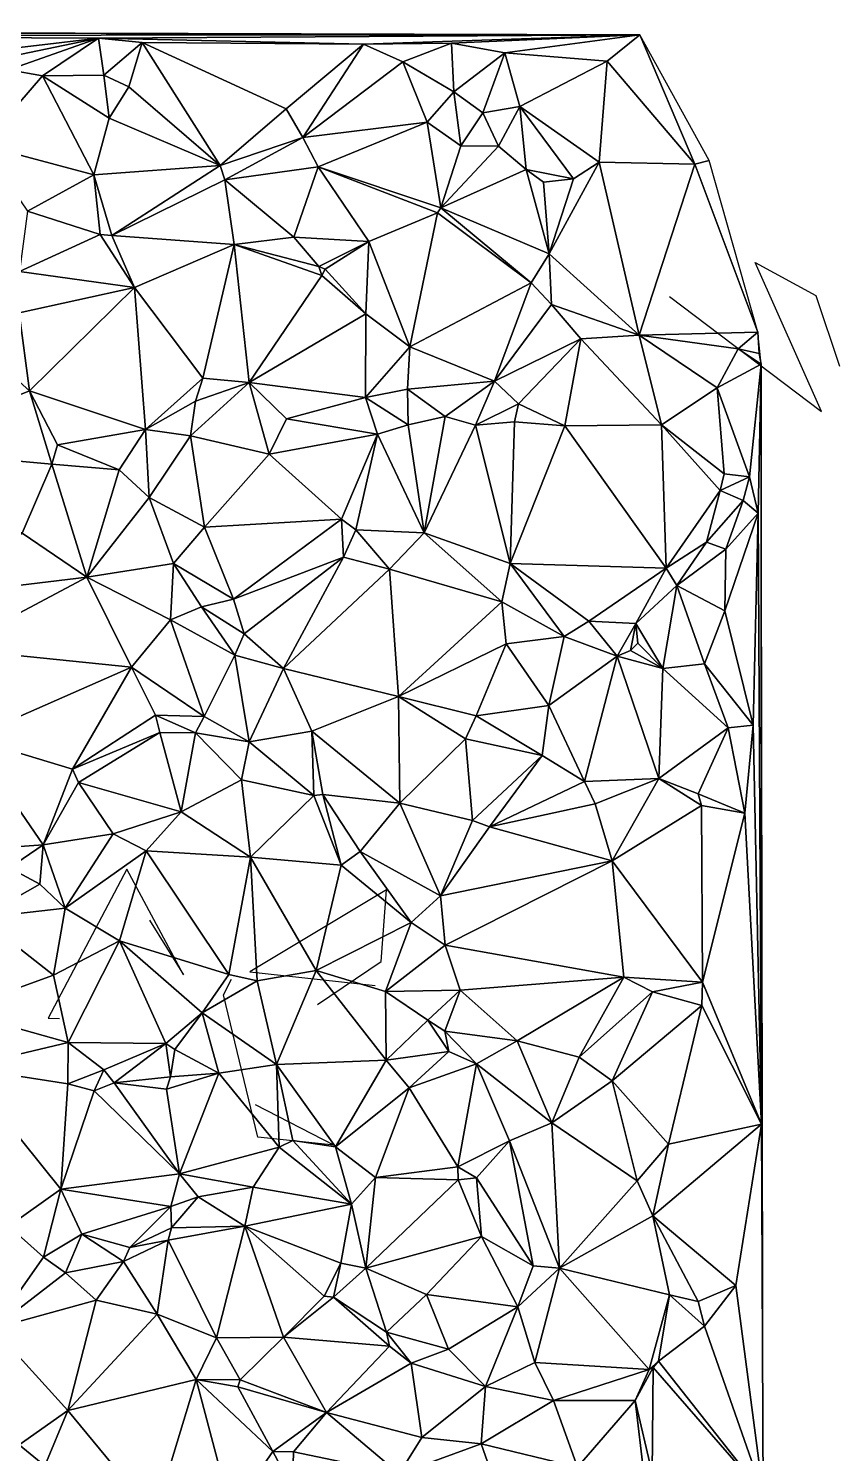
# Model space of a CAD drawing. Header units: metres. Extents: x -15.1 to 15.8, y -15 to 15.
# Drawn here: x 7.21 to 15.81, y -0.12 to 14.99 of the extents above; entities that cross this region are included whole.
import ezdxf

# ---------------------------------------------------------------- set-up
doc = ezdxf.new("R2010")
doc.units = ezdxf.units.M
doc.layers.add('CRACKS', color=1, linetype='Continuous')
doc.layers.add('STREET_MESH', color=7, linetype='Continuous')

msp = doc.modelspace()

# ---------------------------------------------------------------- linework, layer by layer
at = {"layer": 'CRACKS'}
for points in [[(14.003, 12.148, 0.1), (15.615, 10.93, 0.1), (14.912, 12.509, 0.1), (15.556, 12.16, 0.1), (15.807, 11.411, 0.1)], [(8.491, 5.535, 0.1), (8.852, 4.955, 0.1), (8.252, 6.075, 0.1), (7.416, 4.495, 0.1), (7.536, 4.494, 0.1)], [(10.272, 4.643, 0.1), (10.948, 5.097, 0.1), (11.003, 5.858, 0.1), (9.553, 4.989, 0.1), (10.882, 4.843, 0.1)], [(9.613, 3.581, 0.1), (10.449, 3.151, 0.1), (9.639, 3.234, 0.1), (9.276, 4.743, 0.1), (9.362, 4.909, 0.1)]]:
    msp.add_polyline3d(points, dxfattribs=at)
at = {"layer": 'STREET_MESH'}
for points in [[(-9.06, 14.99), (-7.531, 14.976), (13.69, 14.923)], [(-7.531, 14.976), (2.265, 14.917), (13.69, 14.923)], [(2.265, 14.917), (7.95, 14.886), (13.69, 14.923)], [(2.265, 14.917), (5.105, 14.553), (7.95, 14.886)], [(5.105, 14.553), (6.21, 14.526), (7.95, 14.886)], [(6.21, 14.526), (7, 14.55), (7.95, 14.886)], [(7, 14.55), (7.356, 14.488), (7.95, 14.886)], [(7.356, 14.488), (8.005, 14.495), (7.95, 14.886)], [(7.95, 14.886), (10.76, 14.824), (13.69, 14.923)], [(8.413, 14.841), (10.76, 14.824), (7.95, 14.886)], [(8.005, 14.495), (8.413, 14.841), (7.95, 14.886)], [(8.005, 14.495), (8.272, 14.372), (8.413, 14.841)], [(8.413, 14.841), (8.272, 14.372), (9.241, 13.537)], [(8.413, 14.841), (9.941, 14.139), (10.76, 14.824)], [(9.941, 14.139), (8.413, 14.841), (9.241, 13.537)], [(9.941, 14.139), (10.117, 13.835), (10.76, 14.824)], [(10.117, 13.835), (11.176, 14.635), (10.76, 14.824)], [(10.76, 14.824), (11.693, 14.835), (13.69, 14.923)], [(10.76, 14.824), (11.176, 14.635), (11.693, 14.835)], [(11.693, 14.835), (11.176, 14.635), (11.718, 14.318)], [(11.693, 14.835), (12.258, 14.733), (13.69, 14.923)], [(12.258, 14.733), (11.693, 14.835), (11.718, 14.318)], [(12.258, 14.733), (13.343, 14.643), (13.69, 14.923)], [(13.343, 14.643), (14.273, 13.551), (13.69, 14.923)], [(14.273, 13.551), (14.425, 13.591), (13.69, 14.923)], [(12.025, 14.096), (12.258, 14.733), (11.718, 14.318)], [(12.025, 14.096), (12.419, 14.163), (12.258, 14.733)], [(12.258, 14.733), (12.419, 14.163), (13.343, 14.643)], [(7.356, 14.488), (7, 14.55), (6.721, 13.753)], [(11.436, 13.997), (11.176, 14.635), (10.117, 13.835)], [(11.176, 14.635), (11.436, 13.997), (11.718, 14.318)], [(13.343, 14.643), (12.419, 14.163), (13.259, 13.572)], [(13.343, 14.643), (13.259, 13.572), (14.273, 13.551)], [(7.902, 13.438), (7.356, 14.488), (6.721, 13.753)], [(8.005, 14.495), (7.356, 14.488), (8.062, 14.039)], [(8.062, 14.039), (7.356, 14.488), (7.902, 13.438)], [(8.272, 14.372), (8.005, 14.495), (8.062, 14.039)], [(9.241, 13.537), (8.272, 14.372), (8.062, 14.039)], [(11.436, 13.997), (11.791, 13.745), (11.718, 14.318)], [(11.791, 13.745), (12.025, 14.096), (11.718, 14.318)], [(10.117, 13.835), (9.941, 14.139), (9.241, 13.537)], [(12.19, 13.741), (12.025, 14.096), (11.791, 13.745)], [(12.025, 14.096), (12.19, 13.741), (12.419, 14.163)], [(12.419, 14.163), (12.19, 13.741), (12.484, 13.496)], [(12.419, 14.163), (12.987, 13.396), (13.259, 13.572)], [(12.987, 13.396), (12.419, 14.163), (12.484, 13.496)], [(9.241, 13.537), (8.062, 14.039), (7.902, 13.438)], [(11.436, 13.997), (10.117, 13.835), (10.278, 13.523)], [(11.58, 13.09), (11.436, 13.997), (10.278, 13.523)], [(11.791, 13.745), (11.436, 13.997), (11.58, 13.09)], [(7.196, 13.052), (7.902, 13.438), (6.721, 13.753)], [(9.29, 13.384), (10.117, 13.835), (9.241, 13.537)], [(10.117, 13.835), (9.29, 13.384), (10.278, 13.523)], [(12.19, 13.741), (11.791, 13.745), (11.58, 13.09)], [(12.19, 13.741), (11.58, 13.09), (12.484, 13.496)], [(8.09, 12.795), (9.241, 13.537), (7.902, 13.438)], [(8.09, 12.795), (9.29, 13.384), (9.241, 13.537)], [(9.29, 13.384), (10.023, 12.777), (10.278, 13.523)], [(10.023, 12.777), (10.817, 12.732), (10.278, 13.523)], [(11.544, 13.035), (11.58, 13.09), (10.278, 13.523)], [(10.817, 12.732), (11.544, 13.035), (10.278, 13.523)], [(12.484, 13.496), (11.58, 13.09), (12.728, 12.6)], [(12.67, 13.361), (12.484, 13.496), (12.728, 12.6)], [(12.67, 13.361), (12.987, 13.396), (12.484, 13.496)], [(13.259, 13.572), (12.987, 13.396), (12.728, 12.6)], [(13.683, 11.737), (13.259, 13.572), (12.728, 12.6)], [(13.259, 13.572), (13.683, 11.737), (14.273, 13.551)], [(14.273, 13.551), (13.683, 11.737), (14.941, 11.769)], [(14.425, 13.591), (14.273, 13.551), (14.941, 11.769)], [(7.196, 13.052), (7.969, 12.805), (7.902, 13.438)], [(7.969, 12.805), (8.09, 12.795), (7.902, 13.438)], [(9.387, 12.7), (9.29, 13.384), (8.09, 12.795)], [(9.29, 13.384), (9.387, 12.7), (10.023, 12.777)], [(12.987, 13.396), (12.67, 13.361), (12.728, 12.6)], [(7.969, 12.805), (7.196, 13.052), (7.111, 12.413)], [(11.251, 11.615), (11.544, 13.035), (10.817, 12.732)], [(11.544, 13.035), (11.251, 11.615), (12.539, 12.292)], [(11.544, 13.035), (12.539, 12.292), (11.58, 13.09)], [(11.58, 13.09), (12.539, 12.292), (12.728, 12.6)], [(7.969, 12.805), (7.111, 12.413), (8.333, 12.245)], [(8.09, 12.795), (7.969, 12.805), (8.333, 12.245)], [(9.387, 12.7), (8.09, 12.795), (8.333, 12.245)], [(9.058, 11.282), (9.387, 12.7), (8.333, 12.245)], [(9.548, 11.238), (9.387, 12.7), (9.058, 11.282)], [(9.387, 12.7), (10.286, 12.467), (10.023, 12.777)], [(9.387, 12.7), (9.548, 11.238), (10.318, 12.37)], [(10.286, 12.467), (9.387, 12.7), (10.318, 12.37)], [(10.286, 12.467), (10.817, 12.732), (10.023, 12.777)], [(10.286, 12.467), (10.352, 12.44), (10.817, 12.732)], [(10.352, 12.44), (10.783, 11.965), (10.817, 12.732)], [(10.783, 11.965), (11.251, 11.615), (10.817, 12.732)], [(12.539, 12.292), (12.753, 12.064), (12.728, 12.6)], [(12.753, 12.064), (13.683, 11.737), (12.728, 12.6)], [(7.111, 12.413), (7.109, 11.975), (8.333, 12.245)], [(10.352, 12.44), (10.286, 12.467), (10.318, 12.37)], [(10.783, 11.965), (10.352, 12.44), (10.318, 12.37)], [(7.109, 11.975), (7.22, 11.149), (8.333, 12.245)], [(7.22, 11.149), (8.449, 10.739), (8.333, 12.245)], [(8.449, 10.739), (9.058, 11.282), (8.333, 12.245)], [(9.548, 11.238), (10.783, 11.965), (10.318, 12.37)], [(11.251, 11.615), (12.149, 11.249), (12.539, 12.292)], [(12.539, 12.292), (12.149, 11.249), (12.753, 12.064)], [(7.109, 11.975), (7.074, 11.279), (7.22, 11.149)], [(10.783, 11.965), (9.548, 11.238), (10.78, 11.078)], [(11.251, 11.615), (10.783, 11.965), (10.78, 11.078)], [(12.753, 12.064), (12.149, 11.249), (13.065, 11.699)], [(13.683, 11.737), (12.753, 12.064), (13.065, 11.699)], [(12.149, 11.249), (12.405, 11.012), (13.065, 11.699)], [(12.405, 11.012), (12.894, 10.778), (13.065, 11.699)], [(12.894, 10.778), (13.92, 10.786), (13.065, 11.699)], [(13.92, 10.786), (13.683, 11.737), (13.065, 11.699)], [(13.683, 11.737), (14.733, 11.593), (14.941, 11.769)], [(13.683, 11.737), (14.51, 11.181), (14.733, 11.593)], [(14.51, 11.181), (13.683, 11.737), (13.92, 10.786)], [(14.733, 11.593), (14.954, 11.543), (14.941, 11.769)], [(14.954, 11.543), (14.976, 11.432), (14.941, 11.769)], [(11.226, 11.165), (11.251, 11.615), (10.78, 11.078)], [(12.149, 11.249), (11.251, 11.615), (11.226, 11.165)], [(14.51, 11.181), (14.976, 11.432), (14.733, 11.593)], [(14.733, 11.593), (14.976, 11.432), (14.954, 11.543)], [(14.976, 11.432), (14.51, 11.181), (14.852, 10.236)], [(14.976, 11.432), (14.852, 10.236), (14.944, 9.852)], [(14.976, 11.432), (14.944, 9.852), (14.981, 3.373)], [(14.976, 11.432), (14.981, 3.373), (14.997, -0.545)], [(7.074, 11.279), (5.699, 10.529), (7.22, 11.149)], [(8.979, 11.04), (9.058, 11.282), (8.449, 10.739)], [(9.548, 11.238), (8.927, 10.671), (9.759, 10.477)], [(9.548, 11.238), (8.979, 11.04), (8.927, 10.671)], [(8.979, 11.04), (9.548, 11.238), (9.058, 11.282)], [(9.943, 10.85), (9.548, 11.238), (9.759, 10.477)], [(9.548, 11.238), (9.943, 10.85), (10.78, 11.078)], [(12.149, 11.249), (11.226, 11.165), (11.625, 10.877)], [(11.948, 10.785), (12.149, 11.249), (11.625, 10.877)], [(12.405, 11.012), (12.149, 11.249), (11.948, 10.785)], [(14.584, 10.268), (14.51, 11.181), (13.92, 10.786)], [(14.51, 11.181), (14.584, 10.268), (14.852, 10.236)], [(7.22, 11.149), (5.699, 10.529), (7.454, 10.372)], [(7.515, 10.574), (7.22, 11.149), (7.454, 10.372)], [(7.22, 11.149), (7.515, 10.574), (8.449, 10.739)], [(8.927, 10.671), (8.979, 11.04), (8.449, 10.739)], [(9.943, 10.85), (10.908, 10.69), (10.78, 11.078)], [(11.235, 10.788), (11.226, 11.165), (10.78, 11.078)], [(10.908, 10.69), (11.235, 10.788), (10.78, 11.078)], [(11.226, 11.165), (11.235, 10.788), (11.625, 10.877)], [(12.361, 10.82), (12.405, 11.012), (11.948, 10.785)], [(12.405, 11.012), (12.361, 10.82), (12.894, 10.778)], [(7.515, 10.574), (8.169, 10.309), (8.449, 10.739)], [(8.169, 10.309), (8.487, 10.017), (8.449, 10.739)], [(8.487, 10.017), (8.927, 10.671), (8.449, 10.739)], [(10.908, 10.69), (9.943, 10.85), (9.759, 10.477)], [(11.235, 10.788), (10.908, 10.69), (11.403, 9.643)], [(11.235, 10.788), (11.403, 9.643), (11.625, 10.877)], [(11.403, 9.643), (11.948, 10.785), (11.625, 10.877)], [(11.948, 10.785), (11.403, 9.643), (12.315, 9.317)], [(12.361, 10.82), (11.948, 10.785), (12.315, 9.317)], [(12.894, 10.778), (12.361, 10.82), (12.315, 9.317)], [(13.969, 9.268), (12.894, 10.778), (12.315, 9.317)], [(13.969, 9.268), (13.92, 10.786), (12.894, 10.778)], [(14.542, 10.093), (13.92, 10.786), (13.969, 9.268)], [(14.542, 10.093), (14.584, 10.268), (13.92, 10.786)], [(9.073, 9.702), (8.927, 10.671), (8.487, 10.017)], [(8.927, 10.671), (9.073, 9.702), (9.759, 10.477)], [(10.526, 9.788), (10.908, 10.69), (9.759, 10.477)], [(10.908, 10.69), (10.526, 9.788), (10.679, 9.675)], [(11.403, 9.643), (10.908, 10.69), (10.679, 9.675)], [(5.699, 10.529), (7.141, 9.639), (7.454, 10.372)], [(8.169, 10.309), (7.515, 10.574), (7.454, 10.372)], [(9.073, 9.702), (10.526, 9.788), (9.759, 10.477)], [(7.141, 9.639), (7.827, 9.174), (7.454, 10.372)], [(7.827, 9.174), (8.169, 10.309), (7.454, 10.372)], [(8.169, 10.309), (7.827, 9.174), (8.487, 10.017)], [(14.584, 10.268), (14.542, 10.093), (14.852, 10.236)], [(14.542, 10.093), (14.785, 9.984), (14.852, 10.236)], [(14.852, 10.236), (14.785, 9.984), (14.944, 9.852)], [(8.487, 10.017), (7.827, 9.174), (8.745, 9.318)], [(9.073, 9.702), (8.487, 10.017), (8.745, 9.318)], [(14.398, 9.544), (14.542, 10.093), (13.969, 9.268)], [(14.398, 9.544), (14.785, 9.984), (14.542, 10.093)], [(14.785, 9.984), (14.398, 9.544), (14.601, 9.468)], [(14.944, 9.852), (14.785, 9.984), (14.601, 9.468)], [(14.944, 9.852), (14.592, 8.816), (14.893, 7.602)], [(14.592, 8.816), (14.944, 9.852), (14.601, 9.468)], [(14.981, 3.373), (14.944, 9.852), (14.893, 7.602)], [(9.073, 9.702), (8.745, 9.318), (9.381, 8.94)], [(10.526, 9.788), (9.073, 9.702), (9.381, 8.94)], [(10.547, 9.383), (10.526, 9.788), (9.381, 8.94)], [(10.526, 9.788), (10.547, 9.383), (10.679, 9.675)], [(10.547, 9.383), (11.034, 9.259), (10.679, 9.675)], [(11.034, 9.259), (11.403, 9.643), (10.679, 9.675)], [(6.505, 9.012), (7.827, 9.174), (7.141, 9.639)], [(11.034, 9.259), (12.227, 8.912), (11.403, 9.643)], [(11.403, 9.643), (12.227, 8.912), (12.315, 9.317)], [(14.081, 9.084), (14.398, 9.544), (13.969, 9.268)], [(14.398, 9.544), (14.081, 9.084), (14.601, 9.468)], [(9.496, 8.57), (10.547, 9.383), (9.381, 8.94)], [(10.547, 9.383), (9.496, 8.57), (9.91, 8.203)], [(11.034, 9.259), (10.547, 9.383), (9.91, 8.203)], [(14.081, 9.084), (14.592, 8.816), (14.601, 9.468)], [(7.827, 9.174), (8.715, 8.719), (8.745, 9.318)], [(8.715, 8.719), (9.042, 8.859), (8.745, 9.318)], [(8.745, 9.318), (9.042, 8.859), (9.381, 8.94)], [(11.034, 9.259), (9.91, 8.203), (11.13, 7.908)], [(12.227, 8.912), (11.034, 9.259), (11.13, 7.908)], [(12.227, 8.912), (12.886, 8.545), (12.315, 9.317)], [(13.148, 8.706), (13.969, 9.268), (12.315, 9.317)], [(12.886, 8.545), (13.148, 8.706), (12.315, 9.317)], [(13.969, 9.268), (13.148, 8.706), (13.647, 8.68)], [(14.081, 9.084), (13.969, 9.268), (13.647, 8.68)], [(7.827, 9.174), (6.395, 8.411), (8.3, 8.218)], [(7.827, 9.174), (6.505, 9.012), (6.395, 8.411)], [(8.715, 8.719), (7.827, 9.174), (8.3, 8.218)], [(13.933, 8.204), (14.081, 9.084), (13.647, 8.68)], [(14.374, 8.254), (14.081, 9.084), (13.933, 8.204)], [(14.081, 9.084), (14.374, 8.254), (14.592, 8.816)], [(9.042, 8.859), (9.496, 8.57), (9.381, 8.94)], [(9.042, 8.859), (8.715, 8.719), (9.395, 8.346)], [(9.496, 8.57), (9.042, 8.859), (9.395, 8.346)], [(12.273, 8.467), (12.227, 8.912), (11.13, 7.908)], [(12.886, 8.545), (12.227, 8.912), (12.273, 8.467)], [(14.592, 8.816), (14.374, 8.254), (14.893, 7.602)], [(9.069, 7.695), (8.715, 8.719), (8.3, 8.218)], [(8.715, 8.719), (9.069, 7.695), (9.395, 8.346)], [(13.448, 8.336), (13.148, 8.706), (12.886, 8.545)], [(13.148, 8.706), (13.448, 8.336), (13.647, 8.68)], [(13.448, 8.336), (13.59, 8.396), (13.647, 8.68)], [(13.59, 8.396), (13.669, 8.472), (13.647, 8.68)], [(13.669, 8.472), (13.933, 8.204), (13.647, 8.68)], [(9.496, 8.57), (9.395, 8.346), (9.91, 8.203)], [(11.956, 7.704), (12.273, 8.467), (11.13, 7.908)], [(12.273, 8.467), (11.956, 7.704), (12.725, 7.813)], [(12.886, 8.545), (12.273, 8.467), (12.725, 7.813)], [(13.448, 8.336), (12.886, 8.545), (12.725, 7.813)], [(13.669, 8.472), (13.59, 8.396), (13.933, 8.204)], [(6.395, 8.411), (6.585, 7.465), (8.3, 8.218)], [(9.069, 7.695), (9.548, 7.425), (9.395, 8.346)], [(9.395, 8.346), (9.548, 7.425), (9.91, 8.203)], [(13.103, 7.007), (13.448, 8.336), (12.725, 7.813)], [(13.893, 7.037), (13.448, 8.336), (13.103, 7.007)], [(13.59, 8.396), (13.448, 8.336), (13.933, 8.204)], [(13.933, 8.204), (13.448, 8.336), (13.893, 7.037)], [(6.585, 7.465), (7.675, 7.138), (8.3, 8.218)], [(7.675, 7.138), (8.555, 7.711), (8.3, 8.218)], [(8.555, 7.711), (9.069, 7.695), (8.3, 8.218)], [(9.91, 8.203), (9.548, 7.425), (10.211, 7.539)], [(11.13, 7.908), (9.91, 8.203), (10.211, 7.539)], [(13.933, 8.204), (13.893, 7.037), (14.625, 7.575)], [(14.374, 8.254), (13.933, 8.204), (14.625, 7.575)], [(14.374, 8.254), (14.625, 7.575), (14.893, 7.602)], [(11.145, 6.776), (11.13, 7.908), (10.211, 7.539)], [(11.145, 6.776), (11.84, 7.457), (11.13, 7.908)], [(11.84, 7.457), (11.956, 7.704), (11.13, 7.908)], [(8.601, 7.527), (8.555, 7.711), (7.675, 7.138)], [(9.069, 7.695), (8.555, 7.711), (8.979, 7.522)], [(8.555, 7.711), (8.601, 7.527), (8.979, 7.522)], [(11.956, 7.704), (12.655, 7.282), (12.725, 7.813)], [(12.655, 7.282), (13.103, 7.007), (12.725, 7.813)], [(9.548, 7.425), (9.069, 7.695), (8.979, 7.522)], [(11.84, 7.457), (12.655, 7.282), (11.956, 7.704)], [(14.625, 7.575), (13.893, 7.037), (14.31, 6.876)], [(14.625, 7.575), (14.31, 6.876), (14.802, 6.67)], [(14.893, 7.602), (14.625, 7.575), (14.802, 6.67)], [(14.981, 3.373), (14.893, 7.602), (14.802, 6.67)], [(6.585, 7.465), (6.57, 6.279), (7.362, 6.334)], [(7.675, 7.138), (6.585, 7.465), (7.362, 6.334)], [(7.738, 6.995), (8.601, 7.527), (7.675, 7.138)], [(8.827, 6.683), (8.601, 7.527), (7.738, 6.995)], [(8.601, 7.527), (8.827, 6.683), (8.979, 7.522)], [(8.827, 6.683), (9.467, 7.023), (8.979, 7.522)], [(9.467, 7.023), (9.548, 7.425), (8.979, 7.522)], [(10.232, 6.859), (9.548, 7.425), (9.467, 7.023)], [(9.548, 7.425), (10.232, 6.859), (10.211, 7.539)], [(10.33, 6.867), (11.145, 6.776), (10.211, 7.539)], [(10.232, 6.859), (10.33, 6.867), (10.211, 7.539)], [(11.916, 6.594), (11.84, 7.457), (11.145, 6.776)], [(12.655, 7.282), (11.84, 7.457), (11.916, 6.594)], [(12.655, 7.282), (11.916, 6.594), (12.096, 6.527)], [(13.103, 7.007), (12.655, 7.282), (12.096, 6.527)], [(7.738, 6.995), (7.675, 7.138), (7.362, 6.334)], [(8.105, 6.45), (7.738, 6.995), (7.362, 6.334)], [(8.827, 6.683), (7.738, 6.995), (8.105, 6.45)], [(9.467, 7.023), (8.827, 6.683), (9.562, 6.204)], [(10.232, 6.859), (9.467, 7.023), (9.562, 6.204)], [(13.216, 6.768), (13.103, 7.007), (12.096, 6.527)], [(13.216, 6.768), (13.893, 7.037), (13.103, 7.007)], [(13.893, 7.037), (13.216, 6.768), (13.397, 6.166)], [(14.345, 6.753), (13.893, 7.037), (13.397, 6.166)], [(13.893, 7.037), (14.345, 6.753), (14.31, 6.876)], [(10.522, 6.118), (10.232, 6.859), (9.562, 6.204)], [(10.232, 6.859), (10.522, 6.118), (10.33, 6.867)], [(11.145, 6.776), (10.33, 6.867), (10.723, 6.265)], [(10.33, 6.867), (10.522, 6.118), (10.723, 6.265)], [(14.31, 6.876), (14.345, 6.753), (14.802, 6.67)], [(8.454, 6.272), (8.827, 6.683), (8.105, 6.45)], [(8.827, 6.683), (8.454, 6.272), (9.562, 6.204)], [(11.578, 5.794), (11.145, 6.776), (10.723, 6.265)], [(11.578, 5.794), (11.916, 6.594), (11.145, 6.776)], [(13.216, 6.768), (12.096, 6.527), (13.397, 6.166)], [(14.356, 4.879), (14.345, 6.753), (13.397, 6.166)], [(14.345, 6.753), (14.356, 4.879), (14.802, 6.67)], [(14.356, 4.879), (14.981, 3.373), (14.802, 6.67)], [(11.916, 6.594), (11.578, 5.794), (12.096, 6.527)], [(12.096, 6.527), (11.578, 5.794), (13.397, 6.166)], [(7.598, 5.664), (8.105, 6.45), (7.362, 6.334)], [(7.598, 5.664), (8.454, 6.272), (8.105, 6.45)], [(6.57, 6.279), (7.005, 6.09), (7.362, 6.334)], [(7.005, 6.09), (7.327, 5.916), (7.362, 6.334)], [(7.327, 5.916), (7.598, 5.664), (7.362, 6.334)], [(8.454, 6.272), (7.598, 5.664), (8.172, 5.316)], [(9.332, 4.958), (8.454, 6.272), (8.172, 5.316)], [(8.454, 6.272), (9.332, 4.958), (9.562, 6.204)], [(9.332, 4.958), (9.633, 4.892), (9.562, 6.204)], [(10.259, 5.001), (10.522, 6.118), (9.562, 6.204)], [(9.633, 4.892), (10.259, 5.001), (9.562, 6.204)], [(10.522, 6.118), (11.266, 5.512), (10.723, 6.265)], [(11.266, 5.512), (11.578, 5.794), (10.723, 6.265)], [(7.327, 5.916), (7.005, 6.09), (6.695, 5.562)], [(11.266, 5.512), (10.522, 6.118), (10.259, 5.001)], [(11.578, 5.794), (11.626, 5.27), (13.397, 6.166)], [(11.626, 5.27), (13.52, 4.933), (13.397, 6.166)], [(13.52, 4.933), (14.356, 4.879), (13.397, 6.166)], [(7.598, 5.664), (7.327, 5.916), (6.695, 5.562)], [(11.578, 5.794), (11.266, 5.512), (11.626, 5.27)], [(7.472, 4.952), (7.598, 5.664), (6.695, 5.562)], [(7.598, 5.664), (7.472, 4.952), (8.172, 5.316)], [(6.426, 4.573), (7.472, 4.952), (6.695, 5.562)], [(10.992, 4.781), (11.266, 5.512), (10.259, 5.001)], [(11.266, 5.512), (10.992, 4.781), (11.626, 5.27)], [(7.472, 4.952), (7.628, 4.24), (8.172, 5.316)], [(7.628, 4.24), (8.663, 4.228), (8.172, 5.316)], [(9.048, 4.553), (9.332, 4.958), (8.172, 5.316)], [(8.663, 4.228), (9.048, 4.553), (8.172, 5.316)], [(10.992, 4.781), (11.785, 4.795), (11.626, 5.27)], [(11.626, 5.27), (11.785, 4.795), (13.52, 4.933)], [(9.633, 4.892), (9.837, 4.006), (10.259, 5.001)], [(9.837, 4.006), (11, 4.052), (10.259, 5.001)], [(11, 4.052), (10.992, 4.781), (10.259, 5.001)], [(7.628, 4.24), (7.472, 4.952), (6.426, 4.573)], [(9.633, 4.892), (9.332, 4.958), (9.048, 4.553)], [(9.837, 4.006), (9.633, 4.892), (9.048, 4.553)], [(11.785, 4.795), (12.39, 4.258), (13.52, 4.933)], [(12.39, 4.258), (13.048, 4.082), (13.52, 4.933)], [(13.048, 4.082), (13.825, 4.777), (13.52, 4.933)], [(13.52, 4.933), (13.825, 4.777), (14.356, 4.879)], [(13.825, 4.777), (14.347, 4.63), (14.356, 4.879)], [(14.356, 4.879), (14.347, 4.63), (14.981, 3.373)], [(10.992, 4.781), (11.441, 4.475), (11.785, 4.795)], [(11.441, 4.475), (10.992, 4.781), (11, 4.052)], [(11.785, 4.795), (11.441, 4.475), (11.621, 4.36)], [(11.785, 4.795), (11.621, 4.36), (12.39, 4.258)], [(13.825, 4.777), (13.048, 4.082), (13.398, 3.833)], [(14.347, 4.63), (13.825, 4.777), (13.398, 3.833)], [(6.511, 3.973), (7.628, 4.24), (6.426, 4.573)], [(8.663, 4.228), (8.759, 4.165), (9.048, 4.553)], [(8.759, 4.165), (9.226, 3.912), (9.048, 4.553)], [(9.226, 3.912), (9.837, 4.006), (9.048, 4.553)], [(13.995, 3.159), (14.347, 4.63), (13.398, 3.833)], [(14.347, 4.63), (13.995, 3.159), (14.981, 3.373)], [(11.665, 4.143), (11.441, 4.475), (11, 4.052)], [(11.441, 4.475), (11.665, 4.143), (11.621, 4.36)], [(7.628, 4.24), (6.511, 3.973), (7.624, 3.802)], [(8.007, 3.949), (7.628, 4.24), (7.624, 3.802)], [(8.007, 3.949), (8.663, 4.228), (7.628, 4.24)], [(12.39, 4.258), (11.621, 4.36), (11.957, 4.012)], [(11.621, 4.36), (11.665, 4.143), (11.957, 4.012)], [(12.39, 4.258), (11.957, 4.012), (12.758, 3.388)], [(13.048, 4.082), (12.39, 4.258), (12.758, 3.388)], [(8.007, 3.949), (8.116, 3.81), (8.663, 4.228)], [(8.116, 3.81), (8.714, 3.875), (8.663, 4.228)], [(8.714, 3.875), (8.759, 4.165), (8.663, 4.228)], [(8.759, 4.165), (8.714, 3.875), (9.226, 3.912)], [(11.243, 3.757), (11.665, 4.143), (11, 4.052)], [(11.665, 4.143), (11.243, 3.757), (11.957, 4.012)], [(13.398, 3.833), (13.048, 4.082), (12.758, 3.388)], [(6.511, 3.973), (7.55, 2.685), (7.624, 3.802)], [(7.55, 2.685), (6.511, 3.973), (6.999, 2.293)], [(7.905, 3.726), (8.007, 3.949), (7.624, 3.802)], [(7.905, 3.726), (8.116, 3.81), (8.007, 3.949)], [(9.865, 3.128), (9.837, 4.006), (9.226, 3.912)], [(11, 4.052), (9.837, 4.006), (10.464, 3.134)], [(9.837, 4.006), (9.865, 3.128), (10.012, 3.199)], [(9.837, 4.006), (10.012, 3.199), (10.464, 3.134)], [(11.243, 3.757), (11, 4.052), (10.464, 3.134)], [(11.243, 3.757), (11.759, 2.919), (11.957, 4.012)], [(11.759, 2.919), (12.309, 3.196), (11.957, 4.012)], [(11.957, 4.012), (12.309, 3.196), (12.758, 3.388)], [(7.55, 2.685), (7.905, 3.726), (7.624, 3.802)], [(8.116, 3.81), (7.905, 3.726), (8.809, 2.846)], [(8.714, 3.875), (8.116, 3.81), (8.67, 3.744)], [(8.67, 3.744), (8.116, 3.81), (8.809, 2.846)], [(9.226, 3.912), (8.67, 3.744), (8.809, 2.846)], [(8.714, 3.875), (8.67, 3.744), (9.226, 3.912)], [(9.865, 3.128), (9.226, 3.912), (8.809, 2.846)], [(13.663, 2.772), (13.398, 3.833), (12.758, 3.388)], [(13.995, 3.159), (13.398, 3.833), (13.663, 2.772)], [(7.905, 3.726), (7.55, 2.685), (8.809, 2.846)], [(10.888, 2.809), (11.243, 3.757), (10.464, 3.134)], [(11.759, 2.919), (11.243, 3.757), (10.888, 2.809)], [(12.309, 3.196), (12.838, 1.847), (12.758, 3.388)], [(12.838, 1.847), (13.663, 2.772), (12.758, 3.388)], [(13.827, 2.4), (14.706, 1.661), (14.981, 3.373)], [(13.995, 3.159), (13.827, 2.4), (14.981, 3.373)], [(14.981, 3.373), (14.706, 1.661), (14.997, -0.545)], [(9.865, 3.128), (10.634, 2.526), (10.012, 3.199)], [(10.012, 3.199), (10.634, 2.526), (10.464, 3.134)], [(12.309, 3.196), (11.759, 2.919), (11.959, 2.805)], [(12.309, 3.196), (11.959, 2.805), (12.558, 1.869)], [(12.838, 1.847), (12.309, 3.196), (12.558, 1.869)], [(9.589, 2.706), (9.865, 3.128), (8.809, 2.846)], [(10.634, 2.526), (9.865, 3.128), (9.589, 2.706)], [(10.634, 2.526), (10.888, 2.809), (10.464, 3.134)], [(13.827, 2.4), (13.995, 3.159), (13.663, 2.772)], [(11.763, 2.781), (11.759, 2.919), (10.888, 2.809)], [(11.759, 2.919), (11.763, 2.781), (11.959, 2.805)], [(7.55, 2.685), (8.718, 2.5), (8.809, 2.846)], [(8.718, 2.5), (9.006, 2.604), (8.809, 2.846)], [(9.006, 2.604), (9.589, 2.706), (8.809, 2.846)], [(10.634, 2.526), (10.785, 1.846), (10.888, 2.809)], [(10.785, 1.846), (11.763, 2.781), (10.888, 2.809)], [(11.763, 2.781), (10.785, 1.846), (12.012, 2.181)], [(11.763, 2.781), (12.012, 2.181), (11.959, 2.805)], [(11.959, 2.805), (12.012, 2.181), (12.558, 1.869)], [(12.838, 1.847), (13.827, 2.4), (13.663, 2.772)], [(7.367, 1.961), (7.55, 2.685), (6.999, 2.293)], [(7.367, 1.961), (7.775, 2.207), (7.55, 2.685)], [(7.775, 2.207), (8.718, 2.5), (7.55, 2.685)], [(8.718, 2.5), (8.724, 2.275), (9.006, 2.604)], [(9.006, 2.604), (8.724, 2.275), (9.501, 2.29)], [(9.589, 2.706), (9.006, 2.604), (9.501, 2.29)], [(10.634, 2.526), (9.589, 2.706), (9.501, 2.29)], [(8.718, 2.5), (7.775, 2.207), (8.284, 2.066)], [(8.724, 2.275), (8.718, 2.5), (8.284, 2.066)], [(10.521, 1.898), (10.634, 2.526), (9.501, 2.29)], [(10.634, 2.526), (10.521, 1.898), (10.785, 1.846)], [(6.834, 1.205), (7.367, 1.961), (6.999, 2.293)], [(8.689, 2.144), (8.724, 2.275), (8.284, 2.066)], [(8.689, 2.144), (9.203, 1.107), (9.501, 2.29)], [(8.724, 2.275), (8.689, 2.144), (9.501, 2.29)], [(9.203, 1.107), (9.91, 1.114), (9.501, 2.29)], [(9.91, 1.114), (10.343, 1.55), (9.501, 2.29)], [(10.343, 1.55), (10.521, 1.898), (9.501, 2.29)], [(12.838, 1.847), (14.004, 1.563), (13.827, 2.4)], [(14.706, 1.661), (13.827, 2.4), (14.31, 1.493)], [(13.827, 2.4), (14.004, 1.563), (14.31, 1.493)], [(7.775, 2.207), (7.367, 1.961), (7.6, 1.798)], [(8.214, 1.917), (7.775, 2.207), (7.6, 1.798)], [(7.775, 2.207), (8.214, 1.917), (8.284, 2.066)], [(8.689, 2.144), (8.214, 1.917), (8.573, 1.357)], [(8.214, 1.917), (8.689, 2.144), (8.284, 2.066)], [(9.203, 1.107), (8.689, 2.144), (8.573, 1.357)], [(12.012, 2.181), (10.785, 1.846), (11.429, 1.566)], [(12.397, 1.436), (12.012, 2.181), (11.429, 1.566)], [(12.012, 2.181), (12.397, 1.436), (12.558, 1.869)], [(7.367, 1.961), (6.834, 1.205), (7.6, 1.798)], [(7.925, 1.505), (8.214, 1.917), (7.6, 1.798)], [(8.214, 1.917), (7.925, 1.505), (8.573, 1.357)], [(10.443, 1.539), (10.521, 1.898), (10.343, 1.55)], [(10.521, 1.898), (10.443, 1.539), (10.785, 1.846)], [(10.443, 1.539), (11.005, 1.166), (10.785, 1.846)], [(10.785, 1.846), (11.005, 1.166), (11.429, 1.566)], [(12.397, 1.436), (12.838, 1.847), (12.558, 1.869)], [(12.397, 1.436), (12.575, 0.846), (12.838, 1.847)], [(12.575, 0.846), (13.788, 0.77), (12.838, 1.847)], [(13.788, 0.77), (14.004, 1.563), (12.838, 1.847)], [(6.834, 1.205), (7.925, 1.505), (7.6, 1.798)], [(9.91, 1.114), (10.443, 1.539), (10.343, 1.55)], [(11.036, 1.018), (10.443, 1.539), (9.91, 1.114)], [(11.005, 1.166), (10.443, 1.539), (11.036, 1.018)], [(11.005, 1.166), (11.66, 0.988), (11.429, 1.566)], [(11.66, 0.988), (12.397, 1.436), (11.429, 1.566)], [(13.788, 0.77), (13.888, 0.859), (14.004, 1.563)], [(14.004, 1.563), (13.888, 0.859), (14.377, 1.231)], [(14.004, 1.563), (14.377, 1.231), (14.31, 1.493)], [(14.377, 1.231), (14.706, 1.661), (14.31, 1.493)], [(14.706, 1.661), (14.377, 1.231), (14.997, -0.545)], [(7.925, 1.505), (6.834, 1.205), (7.625, 0.338)], [(7.925, 1.505), (7.625, 0.338), (8.573, 1.357)], [(12.397, 1.436), (11.66, 0.988), (12.055, 0.591)], [(12.575, 0.846), (12.397, 1.436), (12.055, 0.591)], [(7.625, 0.338), (8.987, 0.665), (8.573, 1.357)], [(8.987, 0.665), (9.203, 1.107), (8.573, 1.357)], [(14.377, 1.231), (13.888, 0.859), (14.997, -0.545)], [(7.625, 0.338), (6.834, 1.205), (7.109, -0.028)], [(9.452, 0.663), (9.203, 1.107), (8.987, 0.665)], [(9.203, 1.107), (9.452, 0.663), (9.91, 1.114)], [(9.91, 1.114), (9.452, 0.663), (10.367, 0.314)], [(11.036, 1.018), (9.91, 1.114), (10.367, 0.314)], [(11.66, 0.988), (11.005, 1.166), (11.267, 0.839)], [(11.005, 1.166), (11.036, 1.018), (11.267, 0.839)], [(11.267, 0.839), (11.036, 1.018), (10.367, 0.314)], [(11.66, 0.988), (11.267, 0.839), (12.055, 0.591)], [(11.378, 0.052), (11.267, 0.839), (10.367, 0.314)], [(11.267, 0.839), (11.378, 0.052), (12.055, 0.591)], [(12.775, 0.442), (12.575, 0.846), (12.055, 0.591)], [(13.788, 0.77), (12.575, 0.846), (12.775, 0.442)], [(13.788, 0.77), (12.775, 0.442), (13.639, 0.442)], [(13.83, 0.794), (13.639, 0.442), (13.819, -0.329)], [(13.83, 0.794), (13.788, 0.77), (13.639, 0.442)], [(13.788, 0.77), (13.83, 0.794), (13.888, 0.859)], [(13.83, 0.794), (13.819, -0.329), (14.997, -0.545)], [(13.888, 0.859), (13.83, 0.794), (14.997, -0.545)], [(8.987, 0.665), (7.625, 0.338), (8.547, -0.779)], [(9.356, -0.738), (8.987, 0.665), (8.547, -0.779)], [(9.797, -0.097), (9.427, 0.587), (8.987, 0.665)], [(9.356, -0.738), (9.797, -0.097), (8.987, 0.665)], [(9.427, 0.587), (9.452, 0.663), (8.987, 0.665)], [(9.452, 0.663), (9.427, 0.587), (10.367, 0.314)], [(9.427, 0.587), (9.797, -0.097), (10.367, 0.314)], [(11.378, 0.052), (12.007, -0.015), (12.055, 0.591)], [(12.007, -0.015), (12.775, 0.442), (12.055, 0.591)], [(7.381, -0.249), (7.625, 0.338), (7.109, -0.028)], [(7.625, 0.338), (7.381, -0.249), (8.547, -0.779)], [(9.797, -0.097), (10.017, -0.103), (10.367, 0.314)], [(10.017, -0.103), (11.139, -0.334), (10.367, 0.314)], [(11.139, -0.334), (11.378, 0.052), (10.367, 0.314)], [(12.775, 0.442), (12.007, -0.015), (13.03, -0.263)], [(13.639, 0.442), (12.775, 0.442), (13.03, -0.263)], [(13.737, -0.362), (13.639, 0.442), (13.03, -0.263)], [(13.819, -0.329), (13.639, 0.442), (13.737, -0.362)], [(12.007, -0.015), (11.378, 0.052), (11.139, -0.334)], [(6.756, -0.25), (7.381, -0.249), (7.109, -0.028)], [(9.356, -0.738), (10.006, -0.486), (9.797, -0.097)], [(10.006, -0.486), (10.017, -0.103), (9.797, -0.097)], [(10.017, -0.103), (10.006, -0.486), (11.139, -0.334)], [(12.007, -0.015), (11.139, -0.334), (12.378, -1.072)], [(12.007, -0.015), (12.378, -1.072), (13.03, -0.263)]]:
    msp.add_3dface(points, dxfattribs=at)

doc.saveas('drawing.dxf')
